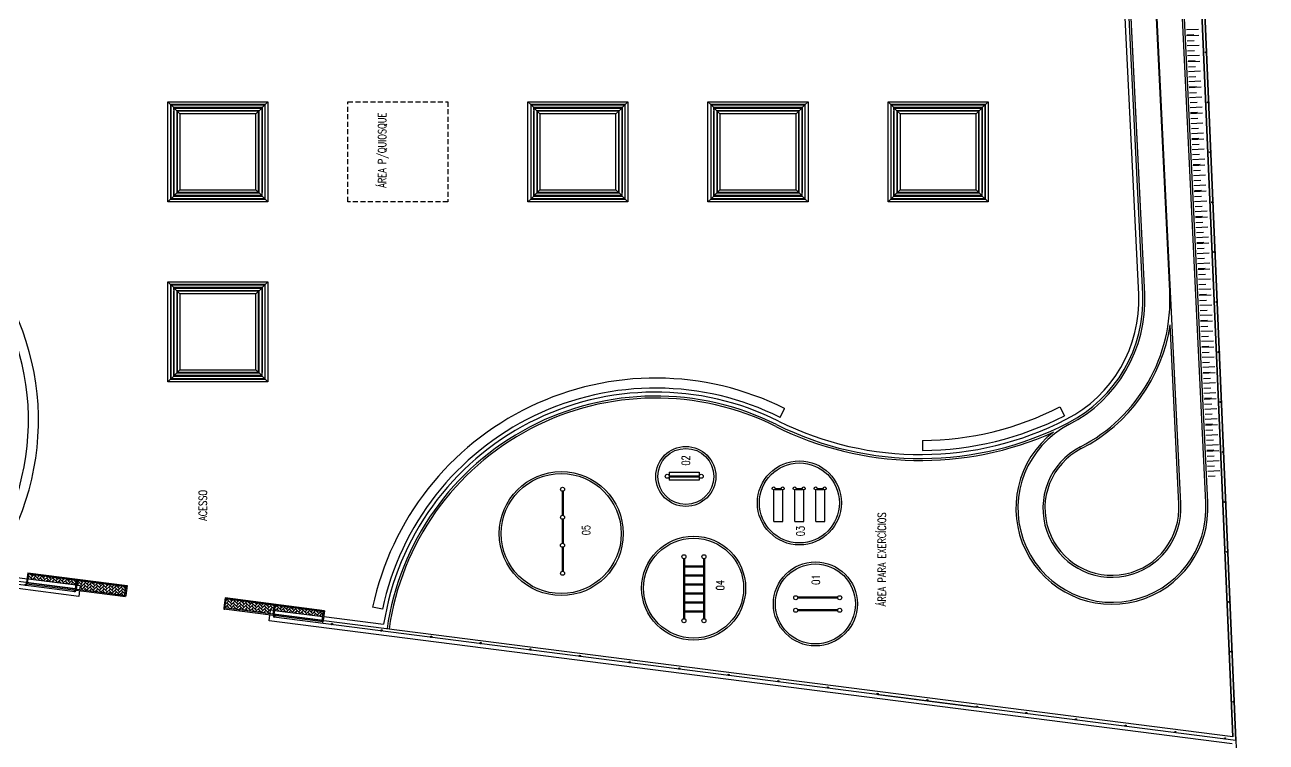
# Model space of a CAD drawing. Header units: millimetres. Extents: x 999 to 1260, y -38 to 225.
# Drawn here: x 1081.1 to 1143.2, y 33.2 to 69.1 of the extents above; entities that cross this region are included whole.
import ezdxf
from ezdxf.enums import TextEntityAlignment as Align

# ---------------------------------------------------------------- set-up
doc = ezdxf.new("R2010")
doc.units = ezdxf.units.MM
doc.linetypes.add('CONTINUO', pattern=[0])
doc.linetypes.add('HIDDEN', pattern=[0.375, 0.25, -0.125])
doc.layers.add('I-ARQ', color=8, linetype='Continuous')
doc.layers.add('I-NORMO_ARQ', color=9, linetype='Continuous')
doc.styles.add('ROMANS', font='romans', dxfattribs={"oblique": 15})

# ---------------------------------------------------------------- blocks, each defined once
blk = doc.blocks.new('praça')
at = {"layer": 'I-ARQ'}
for p, q in [((1216.392, 6.957), (1220.765, 41.134)), ((1216.616, 7.13), (1220.964, 41.109)), ((1216.765, 7.111), (1221.112, 41.09)), ((1217.627, 12.278), (1217.277, 9.54)), ((1217.019, 9.573), (1216.385, 4.614)), ((1217.079, 9.565), (1216.444, 4.606)), ((1217.525, 9.508), (1216.89, 4.549)), ((1216.93, 9.585), (1216.936, 9.634)), ((1216.989, 9.577), (1216.93, 9.585)), ((1216.936, 9.634), (1216.996, 9.627)), ((1217.575, 9.502), (1216.94, 4.542)), ((1217.271, 9.491), (1216.963, 7.085)), ((1216.996, 9.627), (1216.989, 9.577)), ((1217.072, 9.516), (1217.568, 9.452)), ((1217.575, 9.502), (1217.079, 9.565)), ((1217.242, 9.266), (1217.444, 9.468)), ((1217.265, 9.445), (1217.306, 9.486)), ((1217.32, 9.344), (1217.483, 9.181)), ((1217.338, 9.482), (1217.398, 9.422)), ((1217.398, 9.266), (1217.508, 9.377)), ((1217.476, 9.344), (1217.501, 9.319)), ((1217.516, 9.459), (1217.519, 9.457)), ((1217.172, 8.715), (1217.395, 8.492)), ((1217.174, 8.731), (1217.32, 8.878)), ((1217.189, 8.853), (1217.242, 8.8)), ((1217.207, 8.991), (1217.398, 8.8)), ((1217.219, 9.088), (1217.32, 9.189)), ((1217.224, 9.129), (1217.242, 9.111)), ((1217.242, 9.267), (1217.398, 9.111)), ((1217.242, 8.955), (1217.476, 9.189)), ((1217.242, 8.644), (1217.44, 8.842)), ((1217.32, 9.033), (1217.448, 8.905)), ((1217.32, 8.722), (1217.413, 8.63)), ((1217.398, 8.955), (1217.463, 9.02)), ((1217.087, 8.022), (1217.32, 8.255)), ((1217.105, 8.196), (1217.165, 8.255)), ((1217.119, 8.301), (1217.242, 8.178)), ((1217.128, 8.374), (1217.32, 8.566)), ((1217.151, 8.553), (1217.165, 8.566)), ((1217.154, 8.577), (1217.242, 8.489)), ((1217.165, 8.411), (1217.36, 8.216)), ((1217.165, 8.1), (1217.324, 7.94)), ((1217.242, 8.333), (1217.394, 8.485)), ((1217.242, 8.022), (1217.348, 8.128)), ((1217.32, 8.411), (1217.377, 8.354)), ((1217.32, 8.1), (1217.342, 8.078)), ((1217.398, 8.644), (1217.417, 8.663)), ((1217.013, 7.474), (1217.236, 7.25)), ((1217.014, 7.482), (1217.165, 7.633)), ((1217.03, 7.612), (1217.087, 7.555)), ((1217.048, 7.75), (1217.242, 7.555)), ((1217.059, 7.839), (1217.165, 7.944)), ((1217.066, 7.888), (1217.087, 7.866)), ((1217.083, 8.025), (1217.242, 7.866)), ((1217.087, 7.711), (1217.32, 7.944)), ((1217.087, 7.4), (1217.28, 7.593)), ((1217.165, 7.789), (1217.289, 7.664)), ((1217.165, 7.477), (1217.254, 7.388)), ((1217.242, 7.711), (1217.303, 7.771)), ((1216.68, 6.92), (1216.392, 6.957)), ((1216.616, 7.13), (1216.622, 7.179)), ((1216.616, 7.13), (1216.765, 7.111)), ((1216.675, 7.122), (1216.616, 7.13)), ((1216.622, 7.179), (1216.682, 7.172)), ((1216.682, 7.172), (1216.675, 7.122)), ((1216.737, 6.894), (1216.753, 6.91)), ((1216.938, 6.887), (1216.739, 6.912)), ((1216.758, 7.061), (1217.254, 6.997)), ((1216.765, 7.111), (1217.257, 7.047)), ((1216.776, 6.777), (1216.891, 6.893)), ((1216.853, 6.855), (1217.087, 6.622)), ((1216.931, 6.777), (1217.163, 7.009)), ((1216.957, 7.036), (1216.938, 6.887)), ((1216.945, 6.947), (1217.009, 7.011)), ((1216.968, 7.125), (1217.165, 7.322)), ((1216.988, 7.031), (1217.087, 6.933)), ((1216.991, 7.304), (1217.009, 7.322)), ((1216.995, 7.336), (1217.087, 7.244)), ((1217.009, 7.166), (1217.109, 7.066)), ((1217.009, 6.855), (1217.166, 6.699)), ((1217.087, 7.089), (1217.234, 7.236)), ((1217.087, 6.777), (1217.189, 6.879)), ((1217.165, 7.166), (1217.219, 7.112)), ((1217.165, 6.855), (1217.183, 6.837)), ((1217.167, 7.009), (1217.201, 6.975)), ((1217.242, 7.4), (1217.257, 7.414)), ((1216.646, 6.181), (1216.853, 6.389)), ((1216.668, 6.359), (1216.698, 6.389)), ((1216.675, 6.411), (1216.776, 6.311)), ((1216.691, 6.537), (1216.853, 6.7)), ((1216.698, 6.544), (1216.931, 6.311)), ((1216.698, 6.233), (1216.931, 6)), ((1216.71, 6.687), (1216.776, 6.622)), ((1216.728, 6.825), (1216.931, 6.622)), ((1216.776, 6.466), (1217.009, 6.7)), ((1216.776, 6.155), (1217.009, 6.389)), ((1216.853, 6.544), (1217.087, 6.311)), ((1216.853, 6.233), (1217.077, 6.009)), ((1216.931, 6.466), (1217.165, 6.7)), ((1216.931, 6.155), (1217.12, 6.344)), ((1217.009, 6.544), (1217.13, 6.423)), ((1217.009, 6.233), (1217.095, 6.147)), ((1217.087, 6.466), (1217.143, 6.523)), ((1216.577, 5.646), (1216.698, 5.766)), ((1216.587, 5.722), (1216.62, 5.689)), ((1216.605, 5.86), (1216.776, 5.689)), ((1216.62, 5.844), (1216.853, 6.077)), ((1216.62, 5.533), (1216.853, 5.766)), ((1216.623, 6.002), (1216.698, 6.077)), ((1216.64, 6.135), (1216.776, 6)), ((1216.698, 5.922), (1216.931, 5.689)), ((1216.698, 5.611), (1216.931, 5.377)), ((1216.776, 5.844), (1217.009, 6.077)), ((1216.776, 5.533), (1217.009, 5.766)), ((1216.853, 5.922), (1217.042, 5.733)), ((1216.853, 5.611), (1217.007, 5.457)), ((1216.931, 5.844), (1217.075, 5.987)), ((1216.931, 5.533), (1217.029, 5.631)), ((1217.009, 5.922), (1217.06, 5.871)), ((1217.009, 5.611), (1217.024, 5.595)), ((1217.087, 6.155), (1217.097, 6.166)), ((1216.486, 4.932), (1216.698, 5.144)), ((1216.509, 5.11), (1216.542, 5.144)), ((1216.516, 5.17), (1216.62, 5.066)), ((1216.531, 5.289), (1216.698, 5.455)), ((1216.542, 5.3), (1216.776, 5.066)), ((1216.542, 4.988), (1216.776, 4.755)), ((1216.552, 5.446), (1216.62, 5.377)), ((1216.569, 5.584), (1216.776, 5.377)), ((1216.62, 5.222), (1216.853, 5.455)), ((1216.62, 4.911), (1216.853, 5.144)), ((1216.698, 5.3), (1216.931, 5.066)), ((1216.698, 4.988), (1216.919, 4.768)), ((1216.776, 5.222), (1217.006, 5.452)), ((1216.776, 4.911), (1216.96, 5.095)), ((1216.853, 5.3), (1216.971, 5.182)), ((1216.853, 4.988), (1216.936, 4.906)), ((1216.931, 5.222), (1216.983, 5.274)), ((1216.94, 4.542), (1216.444, 4.606)), ((1216.45, 4.656), (1216.946, 4.592)), ((1216.463, 4.754), (1216.542, 4.833)), ((1216.463, 4.756), (1216.465, 4.755)), ((1216.481, 4.894), (1216.62, 4.755)), ((1216.513, 4.648), (1216.698, 4.833)), ((1216.542, 4.677), (1216.581, 4.639)), ((1216.65, 4.63), (1216.853, 4.833)), ((1216.698, 4.677), (1216.759, 4.616)), ((1216.788, 4.612), (1216.915, 4.739)), ((1216.853, 4.677), (1216.901, 4.63)), ((1216.931, 4.911), (1216.938, 4.917)), ((1215.122, -5.256), (1215.756, -0.296)), ((1215.181, -5.264), (1215.816, -0.304)), ((1215.628, -5.321), (1216.262, -0.361)), ((1215.677, -5.327), (1216.312, -0.368)), ((1215.778, -0.598), (1215.92, -0.456)), ((1215.793, -0.485), (1215.842, -0.534)), ((1215.81, -0.354), (1216.305, -0.417)), ((1216.312, -0.368), (1215.816, -0.304)), ((1215.819, -0.355), (1215.998, -0.534)), ((1215.842, -0.378), (1215.861, -0.36)), ((1215.842, -0.69), (1216.076, -0.456)), ((1215.92, -0.612), (1216.153, -0.845)), ((1215.997, -0.378), (1216.153, -0.534)), ((1215.998, -0.378), (1215.999, -0.378)), ((1215.998, -0.69), (1216.231, -0.456)), ((1216.076, -0.612), (1216.213, -0.749)), ((1216.153, -0.69), (1216.23, -0.613)), ((1216.175, -0.4), (1216.248, -0.473)), ((1215.687, -1.312), (1215.92, -1.079)), ((1215.71, -1.133), (1215.765, -1.079)), ((1215.722, -1.036), (1215.842, -1.156)), ((1215.733, -0.955), (1215.92, -0.767)), ((1215.755, -0.776), (1215.765, -0.767)), ((1215.757, -0.76), (1215.842, -0.845)), ((1215.765, -0.923), (1215.998, -1.156)), ((1215.765, -1.234), (1215.998, -1.467)), ((1215.775, -0.622), (1215.998, -0.845)), ((1215.842, -1.001), (1216.076, -0.767)), ((1215.842, -1.312), (1216.076, -1.079)), ((1215.92, -0.923), (1216.153, -1.156)), ((1215.92, -1.234), (1216.124, -1.438)), ((1215.998, -1.001), (1216.207, -0.791)), ((1215.998, -1.312), (1216.162, -1.148)), ((1216.076, -0.923), (1216.177, -1.025)), ((1216.076, -1.234), (1216.142, -1.3)), ((1216.153, -1.001), (1216.184, -0.97)), ((1215.618, -1.847), (1215.765, -1.701)), ((1215.634, -1.726), (1215.687, -1.779)), ((1215.652, -1.588), (1215.842, -1.779)), ((1215.664, -1.49), (1215.765, -1.39)), ((1215.669, -1.45), (1215.687, -1.467)), ((1215.687, -1.312), (1215.842, -1.467)), ((1215.687, -1.623), (1215.92, -1.39)), ((1215.687, -1.934), (1215.92, -1.701)), ((1215.765, -1.545), (1215.998, -1.779)), ((1215.765, -1.856), (1215.998, -2.09)), ((1215.842, -1.623), (1216.076, -1.39)), ((1215.842, -1.934), (1216.076, -1.701)), ((1215.92, -1.545), (1216.089, -1.714)), ((1215.92, -1.856), (1216.054, -1.99)), ((1215.998, -1.623), (1216.116, -1.505)), ((1216.076, -1.545), (1216.107, -1.576)), ((1215.531, -2.556), (1215.765, -2.323)), ((1215.55, -2.382), (1215.609, -2.323)), ((1215.563, -2.277), (1215.687, -2.401)), ((1215.573, -2.204), (1215.765, -2.012)), ((1215.596, -2.025), (1215.609, -2.012)), ((1215.599, -2.002), (1215.687, -2.09)), ((1215.609, -2.167), (1215.842, -2.401)), ((1215.609, -2.479), (1215.842, -2.712)), ((1215.616, -1.864), (1215.842, -2.09)), ((1215.687, -2.245), (1215.92, -2.012)), ((1215.687, -2.556), (1215.92, -2.323)), ((1215.765, -2.167), (1215.998, -2.401)), ((1215.765, -2.479), (1215.966, -2.68)), ((1215.842, -2.245), (1216.047, -2.04)), ((1215.842, -2.556), (1216.002, -2.397)), ((1215.92, -2.167), (1216.019, -2.266)), ((1215.92, -2.479), (1215.983, -2.542)), ((1215.998, -1.934), (1216.07, -1.862)), ((1215.998, -2.245), (1216.025, -2.219)), ((1209.015, -50.699), (1215.174, -2.566)), ((1209.192, -50.891), (1215.347, -2.79)), ((1209.363, -50.734), (1215.495, -2.809)), ((1215.174, -2.566), (1215.461, -2.603)), ((1215.34, -2.839), (1215.347, -2.79)), ((1215.4, -2.847), (1215.34, -2.839)), ((1215.347, -2.79), (1215.495, -2.809)), ((1215.347, -2.79), (1215.406, -2.797)), ((1215.694, -2.834), (1215.386, -5.239)), ((1215.406, -2.797), (1215.4, -2.847)), ((1215.495, -2.809), (1215.988, -2.872)), ((1215.502, -2.759), (1215.998, -2.822)), ((1215.521, -2.61), (1215.719, -2.636)), ((1215.528, -2.553), (1215.594, -2.62)), ((1215.667, -3.043), (1215.765, -2.945)), ((1215.672, -3.008), (1215.687, -3.023)), ((1215.687, -3.179), (1215.92, -2.945)), ((1215.689, -2.87), (1215.842, -3.023)), ((1215.69, -2.864), (1215.717, -2.837)), ((1215.719, -2.636), (1215.7, -2.784)), ((1215.713, -2.686), (1215.765, -2.634)), ((1215.762, -2.792), (1215.92, -2.634)), ((1215.765, -2.79), (1215.768, -2.793)), ((1215.765, -3.101), (1215.895, -3.231)), ((1215.826, -2.851), (1215.93, -2.955)), ((1215.842, -2.867), (1215.855, -2.855)), ((1215.9, -2.81), (1215.956, -2.754)), ((1215.92, -2.79), (1215.946, -2.816)), ((1215.576, -3.756), (1215.765, -3.568)), ((1215.599, -3.578), (1215.609, -3.568)), ((1215.601, -3.56), (1215.687, -3.645)), ((1215.609, -3.723), (1215.807, -3.921)), ((1215.619, -3.422), (1215.842, -3.645)), ((1215.621, -3.399), (1215.765, -3.256)), ((1215.636, -3.284), (1215.687, -3.334)), ((1215.654, -3.146), (1215.842, -3.334)), ((1215.687, -3.49), (1215.888, -3.289)), ((1215.687, -3.801), (1215.842, -3.646)), ((1215.765, -3.412), (1215.86, -3.507)), ((1215.765, -3.723), (1215.824, -3.783)), ((1215.842, -3.179), (1215.91, -3.11)), ((1215.842, -3.49), (1215.865, -3.467)), ((1215.507, -4.291), (1215.609, -4.19)), ((1215.513, -4.249), (1215.531, -4.268)), ((1215.53, -4.111), (1215.687, -4.268)), ((1215.531, -4.112), (1215.765, -3.879)), ((1215.531, -4.423), (1215.765, -4.19)), ((1215.553, -3.935), (1215.609, -3.879)), ((1215.566, -3.835), (1215.687, -3.956)), ((1215.609, -4.034), (1215.771, -4.197)), ((1215.687, -4.112), (1215.796, -4.002)), ((1215.765, -4.034), (1215.789, -4.059)), ((1215.416, -5.005), (1215.609, -4.812)), ((1215.439, -4.827), (1215.453, -4.812)), ((1215.442, -4.801), (1215.531, -4.89)), ((1215.46, -4.663), (1215.683, -4.886)), ((1215.462, -4.648), (1215.609, -4.501)), ((1215.477, -4.525), (1215.531, -4.579)), ((1215.495, -4.387), (1215.687, -4.579)), ((1215.531, -4.734), (1215.728, -4.538)), ((1215.531, -5.045), (1215.682, -4.894)), ((1215.609, -4.345), (1215.736, -4.473)), ((1215.609, -4.656), (1215.701, -4.748)), ((1215.687, -4.423), (1215.751, -4.359)), ((1215.687, -4.734), (1215.705, -4.716)), ((1215.38, -5.289), (1214.996, -8.286)), ((1215.677, -5.327), (1215.181, -5.264)), ((1215.188, -5.214), (1215.684, -5.277)), ((1215.393, -5.183), (1215.453, -5.123)), ((1215.407, -5.077), (1215.531, -5.201)), ((1215.453, -4.968), (1215.648, -5.162)), ((1215.481, -5.252), (1215.609, -5.123)), ((1215.609, -4.968), (1215.666, -5.024)), ((1215.619, -5.269), (1215.637, -5.251)), ((1214.971, -5.721), (1214.978, -5.672)), ((1215.031, -5.729), (1214.971, -5.721)), ((1214.978, -5.672), (1215.037, -5.679)), ((1215.037, -5.679), (1215.031, -5.729)), ((1215.748, -8.222), (1215.852, -7.733)), ((1214.654, -8.201), (1214.661, -8.151)), ((1214.714, -8.209), (1214.654, -8.201)), ((1214.661, -8.151), (1214.72, -8.159)), ((1214.72, -8.159), (1214.714, -8.209)), ((1214.337, -10.681), (1214.343, -10.631)), ((1214.396, -10.688), (1214.337, -10.681)), ((1214.343, -10.631), (1214.403, -10.639)), ((1214.403, -10.639), (1214.396, -10.688)), ((1214.02, -13.161), (1214.026, -13.111)), ((1214.079, -13.168), (1214.02, -13.161)), ((1214.026, -13.111), (1214.085, -13.119)), ((1214.085, -13.119), (1214.079, -13.168)), ((1213.702, -15.64), (1213.709, -15.591)), ((1213.762, -15.648), (1213.702, -15.64)), ((1213.709, -15.591), (1213.768, -15.598)), ((1213.768, -15.598), (1213.762, -15.648)), ((1218.851, -17.257), (1217.644, -17.256)), ((1218.849, -17.207), (1217.647, -17.206)), ((1220.25, -17.204), (1219.044, -17.203)), ((1220.25, -17.254), (1219.044, -17.253)), ((1221.65, -17.205), (1220.444, -17.204)), ((1221.65, -17.255), (1220.447, -17.254)), ((1213.385, -18.12), (1213.391, -18.07)), ((1213.444, -18.128), (1213.385, -18.12)), ((1213.391, -18.07), (1213.451, -18.078)), ((1213.451, -18.078), (1213.444, -18.128)), ((1213.068, -20.6), (1213.074, -20.55)), ((1213.127, -20.607), (1213.068, -20.6)), ((1213.074, -20.55), (1213.134, -20.558)), ((1213.134, -20.558), (1213.127, -20.607)), ((1222.373, -22.563), (1222.198, -22.563)), ((1222.198, -24.063), (1222.198, -22.563)), ((1222.373, -22.56), (1222.373, -24.067)), ((1222.423, -22.563), (1222.423, -24.067)), ((1222.598, -22.563), (1222.423, -22.563)), ((1222.598, -22.563), (1222.598, -24.063)), ((1212.75, -23.08), (1212.757, -23.03)), ((1212.81, -23.087), (1212.75, -23.08)), ((1212.757, -23.03), (1212.816, -23.038)), ((1212.816, -23.038), (1212.81, -23.087)), ((1218.275, -23.274), (1215.272, -23.273)), ((1218.275, -23.324), (1215.272, -23.323)), ((1215.6, -24.275), (1215.6, -23.323)), ((1215.65, -24.275), (1215.65, -23.323)), ((1216.05, -24.276), (1216.05, -23.323)), ((1216.1, -24.276), (1216.1, -23.323)), ((1216.5, -24.276), (1216.5, -23.324)), ((1216.55, -24.276), (1216.55, -23.324)), ((1216.95, -24.276), (1216.95, -23.324)), ((1217, -24.276), (1217, -23.324)), ((1217.4, -24.276), (1217.4, -23.324)), ((1217.45, -24.276), (1217.45, -23.324)), ((1217.85, -24.276), (1217.85, -23.324)), ((1217.9, -24.276), (1217.9, -23.324)), ((1222.373, -24.063), (1222.198, -24.063)), ((1222.598, -24.063), (1222.423, -24.063)), ((1218.276, -24.276), (1215.273, -24.275)), ((1218.276, -24.326), (1215.273, -24.325)), ((1212.433, -25.559), (1212.439, -25.51)), ((1212.493, -25.567), (1212.433, -25.559)), ((1212.439, -25.51), (1212.499, -25.517)), ((1212.499, -25.517), (1212.493, -25.567)), ((1220.142, -27.785), (1220.142, -28.235)), ((1220.142, -27.785), (1221.717, -27.785)), ((1221.742, -27.841), (1221.742, -28.179)), ((1221.792, -27.86), (1221.792, -28.16)), ((1212.116, -28.039), (1212.122, -27.99)), ((1212.175, -28.047), (1212.116, -28.039)), ((1212.122, -27.99), (1212.182, -27.997)), ((1212.182, -27.997), (1212.175, -28.047)), ((1220.142, -28.235), (1221.717, -28.235)), ((1225.339, -28.108), (1225.786, -28.331)), ((1215.674, -30.988), (1215.674, -28.985)), ((1215.724, -30.988), (1215.724, -28.985)), ((1216.303, -30.986), (1216.303, -28.983)), ((1216.353, -30.986), (1216.353, -28.983)), ((1220.142, -28.835), (1220.142, -29.285)), ((1220.142, -28.835), (1221.717, -28.835)), ((1221.742, -28.891), (1221.742, -29.229)), ((1221.792, -28.91), (1221.792, -29.21)), ((1220.142, -29.285), (1221.717, -29.285)), ((1220.142, -29.885), (1220.142, -30.335)), ((1220.142, -29.885), (1221.717, -29.885)), ((1220.142, -30.335), (1221.717, -30.335)), ((1221.742, -29.941), (1221.742, -30.279)), ((1221.792, -29.96), (1221.792, -30.26)), ((1211.798, -30.519), (1211.805, -30.469)), ((1211.858, -30.527), (1211.798, -30.519)), ((1211.805, -30.469), (1211.864, -30.477)), ((1211.864, -30.477), (1211.858, -30.527)), ((1211.481, -32.999), (1210.853, -37.909)), ((1211.481, -32.999), (1211.488, -32.949)), ((1211.541, -33.006), (1211.481, -32.999)), ((1211.488, -32.949), (1211.547, -32.957)), ((1211.547, -32.957), (1211.541, -33.006)), ((1224.186, -35.219), (1223.686, -35.222)), ((1211.164, -35.479), (1211.17, -35.429)), ((1211.223, -35.486), (1211.164, -35.479)), ((1211.17, -35.429), (1211.23, -35.437)), ((1211.23, -35.437), (1211.223, -35.486)), ((1210.847, -37.958), (1210.853, -37.909)), ((1210.906, -37.966), (1210.847, -37.958)), ((1210.853, -37.909), (1210.912, -37.916)), ((1210.912, -37.916), (1210.906, -37.966)), ((1210.529, -40.438), (1210.536, -40.389)), ((1210.589, -40.446), (1210.529, -40.438)), ((1210.536, -40.389), (1210.595, -40.396)), ((1210.595, -40.396), (1210.589, -40.446)), ((1231.488, -46.039), (1330.066, -41.221)), ((1231.498, -46.239), (1330.076, -41.421)), ((1231.503, -46.339), (1330.21, -41.515)), ((1231.503, -46.339), (1330.11, -41.52)), ((1225.869, -42.087), (1225.424, -42.316)), ((1231.66, -47.583), (1330.248, -42.765)), ((1210.212, -42.918), (1210.218, -42.868)), ((1210.271, -42.926), (1210.212, -42.918)), ((1210.218, -42.868), (1210.278, -42.876)), ((1210.278, -42.876), (1210.271, -42.926)), ((1221.029, -48.136), (1330.067, -42.872)), ((1209.192, -50.891), (1360.968, -44.434)), ((1360.968, -44.434), (1209.192, -50.891)), ((1209.363, -50.734), (1360.813, -44.29)), ((1360.813, -44.29), (1209.363, -50.734)), ((1221.092, -49.384), (1330.118, -44.121)), ((1221.097, -49.484), (1330.123, -44.221)), ((1209.895, -45.398), (1209.901, -45.348)), ((1209.954, -45.405), (1209.895, -45.398)), ((1209.901, -45.348), (1209.961, -45.356)), ((1209.961, -45.356), (1209.954, -45.405)), ((1221.025, -48.036), (1229.971, -47.604)), ((1209.577, -47.877), (1209.584, -47.828)), ((1209.637, -47.885), (1209.577, -47.877)), ((1209.584, -47.828), (1209.643, -47.835)), ((1209.643, -47.835), (1209.637, -47.885)), ((1232.245, -49.019), (1232.274, -49.62)), ((1232.488, -49.017), (1232.505, -49.367)), ((1232.744, -48.994), (1232.773, -49.596)), ((1232.788, -49.002), (1232.805, -49.353)), ((1233.044, -48.98), (1233.073, -49.581)), ((1233.287, -48.978), (1233.304, -49.329)), ((1233.543, -48.956), (1233.572, -49.557)), ((1233.787, -48.954), (1233.803, -49.305)), ((1234.043, -48.932), (1234.072, -49.533)), ((1234.086, -48.94), (1234.103, -49.29)), ((1234.342, -48.917), (1234.371, -49.519)), ((1234.586, -48.915), (1234.603, -49.266)), ((1234.842, -48.893), (1234.871, -49.495)), ((1235.085, -48.891), (1235.102, -49.242)), ((1235.341, -48.869), (1235.37, -49.471)), ((1235.385, -48.877), (1235.402, -49.228)), ((1235.641, -48.855), (1235.67, -49.456)), ((1235.884, -48.853), (1235.901, -49.203)), ((1236.14, -48.83), (1236.169, -49.432)), ((1236.384, -48.829), (1236.4, -49.179)), ((1236.64, -48.806), (1236.669, -49.408)), ((1236.683, -48.814), (1236.7, -49.165)), ((1236.939, -48.792), (1236.968, -49.393)), ((1237.183, -48.79), (1237.2, -49.141)), ((1237.439, -48.768), (1237.468, -49.369)), ((1237.682, -48.766), (1237.699, -49.117)), ((1237.938, -48.744), (1237.967, -49.345)), ((1237.982, -48.751), (1237.999, -49.102)), ((1238.238, -48.729), (1238.267, -49.331)), ((1238.481, -48.727), (1238.498, -49.078)), ((1238.737, -48.705), (1238.766, -49.307)), ((1238.98, -48.703), (1238.997, -49.054)), ((1239.237, -48.681), (1239.266, -49.283)), ((1239.28, -48.689), (1239.297, -49.04)), ((1239.536, -48.667), (1239.565, -49.268)), ((1239.78, -48.665), (1239.796, -49.015)), ((1240.036, -48.642), (1240.065, -49.244)), ((1240.279, -48.641), (1240.296, -48.991)), ((1240.535, -48.618), (1240.564, -49.22)), ((1240.579, -48.626), (1240.596, -48.977)), ((1240.835, -48.604), (1240.864, -49.205)), ((1241.078, -48.602), (1241.095, -48.953)), ((1241.334, -48.58), (1241.363, -49.181)), ((1241.577, -48.578), (1241.594, -48.929)), ((1241.834, -48.556), (1241.863, -49.157)), ((1241.877, -48.563), (1241.894, -48.914)), ((1242.133, -48.541), (1242.162, -49.143)), ((1242.377, -48.539), (1242.393, -48.89)), ((1242.633, -48.517), (1242.662, -49.119)), ((1242.876, -48.515), (1242.893, -48.866)), ((1243.132, -48.493), (1243.161, -49.095)), ((1243.176, -48.501), (1243.193, -48.852)), ((1243.432, -48.479), (1243.461, -49.08)), ((1243.675, -48.477), (1243.692, -48.827)), ((1243.931, -48.454), (1243.96, -49.056)), ((1244.174, -48.453), (1244.191, -48.803)), ((1244.431, -48.43), (1244.46, -49.032)), ((1244.474, -48.438), (1244.491, -48.789)), ((1244.73, -48.416), (1244.759, -49.017)), ((1222.4, -49.504), (1222.417, -49.854)), ((1222.656, -49.481), (1222.685, -50.083)), ((1222.899, -49.48), (1222.916, -49.83)), ((1223.155, -49.457), (1223.185, -50.059)), ((1223.399, -49.455), (1223.416, -49.806)), ((1223.655, -49.433), (1223.684, -50.035)), ((1223.698, -49.441), (1223.715, -49.792)), ((1223.955, -49.419), (1223.984, -50.02)), ((1224.198, -49.417), (1224.215, -49.768)), ((1224.454, -49.395), (1224.483, -49.996)), ((1224.697, -49.393), (1224.714, -49.743)), ((1224.953, -49.37), (1224.982, -49.972)), ((1224.997, -49.378), (1225.014, -49.729)), ((1225.253, -49.356), (1225.282, -49.958)), ((1225.496, -49.354), (1225.513, -49.705)), ((1225.752, -49.332), (1225.781, -49.933)), ((1225.996, -49.33), (1226.013, -49.681)), ((1226.252, -49.308), (1226.281, -49.909)), ((1226.295, -49.316), (1226.312, -49.666)), ((1226.552, -49.293), (1226.581, -49.895)), ((1226.795, -49.291), (1226.812, -49.642)), ((1227.051, -49.269), (1227.08, -49.871)), ((1227.294, -49.267), (1227.311, -49.618)), ((1227.55, -49.245), (1227.579, -49.847)), ((1227.594, -49.253), (1227.611, -49.604)), ((1227.85, -49.231), (1227.879, -49.832)), ((1228.093, -49.229), (1228.11, -49.58)), ((1228.349, -49.207), (1228.378, -49.808)), ((1228.593, -49.205), (1228.61, -49.555)), ((1228.849, -49.182), (1228.878, -49.784)), ((1228.892, -49.19), (1228.909, -49.541)), ((1229.149, -49.168), (1229.178, -49.77)), ((1229.392, -49.166), (1229.409, -49.517)), ((1229.648, -49.144), (1229.677, -49.745)), ((1229.891, -49.142), (1229.908, -49.493)), ((1230.147, -49.12), (1230.176, -49.721)), ((1230.191, -49.128), (1230.208, -49.478)), ((1230.447, -49.105), (1230.476, -49.707)), ((1230.69, -49.103), (1230.707, -49.454)), ((1230.946, -49.081), (1230.975, -49.683)), ((1231.19, -49.079), (1231.206, -49.43)), ((1231.446, -49.057), (1231.475, -49.659)), ((1231.489, -49.065), (1231.506, -49.416)), ((1231.745, -49.043), (1231.775, -49.644)), ((1231.989, -49.041), (1232.006, -49.392)), ((1238.574, -49.581), (1238.624, -49.579)), ((1238.577, -49.641), (1238.574, -49.581)), ((1238.627, -49.639), (1238.577, -49.641)), ((1238.624, -49.579), (1238.627, -49.639)), ((1241.072, -49.475), (1241.122, -49.473)), ((1241.074, -49.535), (1241.072, -49.475)), ((1241.124, -49.533), (1241.074, -49.535)), ((1241.122, -49.473), (1241.124, -49.533)), ((1243.57, -49.369), (1243.62, -49.367)), ((1243.572, -49.429), (1243.57, -49.369)), ((1243.622, -49.426), (1243.572, -49.429)), ((1243.62, -49.367), (1243.622, -49.426)), ((1223.588, -50.219), (1223.638, -50.217)), ((1223.59, -50.279), (1223.588, -50.219)), ((1223.638, -50.217), (1223.64, -50.277)), ((1226.085, -50.113), (1226.135, -50.11)), ((1226.088, -50.172), (1226.085, -50.113)), ((1226.138, -50.17), (1226.088, -50.172)), ((1226.135, -50.11), (1226.138, -50.17)), ((1228.583, -50.006), (1228.633, -50.004)), ((1228.586, -50.066), (1228.583, -50.006)), ((1228.636, -50.064), (1228.586, -50.066)), ((1228.633, -50.004), (1228.636, -50.064)), ((1231.081, -49.9), (1231.131, -49.898)), ((1231.083, -49.96), (1231.081, -49.9)), ((1231.133, -49.958), (1231.083, -49.96)), ((1231.131, -49.898), (1231.133, -49.958)), ((1233.579, -49.794), (1233.629, -49.792)), ((1233.581, -49.854), (1233.579, -49.794)), ((1233.631, -49.852), (1233.581, -49.854)), ((1233.629, -49.792), (1233.631, -49.852)), ((1236.076, -49.687), (1236.126, -49.685)), ((1236.079, -49.747), (1236.076, -49.687)), ((1236.129, -49.745), (1236.079, -49.747)), ((1236.126, -49.685), (1236.129, -49.745)), ((1209.26, -50.357), (1209.266, -50.308)), ((1209.32, -50.365), (1209.26, -50.357)), ((1209.266, -50.308), (1209.326, -50.315)), ((1209.326, -50.315), (1209.32, -50.365)), ((1211.099, -50.75), (1211.149, -50.748)), ((1211.102, -50.81), (1211.099, -50.75)), ((1211.151, -50.808), (1211.102, -50.81)), ((1211.149, -50.748), (1211.151, -50.808)), ((1213.597, -50.644), (1213.647, -50.642)), ((1213.599, -50.704), (1213.597, -50.644)), ((1213.649, -50.702), (1213.599, -50.704)), ((1213.647, -50.642), (1213.649, -50.702)), ((1216.094, -50.538), (1216.144, -50.535)), ((1216.097, -50.598), (1216.094, -50.538)), ((1216.147, -50.595), (1216.097, -50.598)), ((1216.144, -50.535), (1216.147, -50.595)), ((1218.592, -50.431), (1218.642, -50.429)), ((1218.595, -50.491), (1218.592, -50.431)), ((1218.645, -50.489), (1218.595, -50.491)), ((1218.642, -50.429), (1218.645, -50.489)), ((1221.09, -50.325), (1221.14, -50.323)), ((1221.092, -50.385), (1221.09, -50.325)), ((1221.142, -50.383), (1221.092, -50.385)), ((1221.14, -50.323), (1221.142, -50.383)), ((1223.64, -50.277), (1223.59, -50.279))]:
    blk.add_line(p, q, dxfattribs=at)
at = {"layer": 'I-ARQ', "ltscale": 10}
for p, q in [((1227.256, 2.364), (1227.121, 2.499)), ((1227.121, -2.501), (1227.121, 2.499)), ((1227.121, 2.499), (1232.121, 2.499)), ((1231.676, 2.499), (1231.811, 2.499)), ((1231.831, 2.499), (1231.966, 2.499)), ((1231.986, 2.364), (1232.121, 2.499)), ((1231.986, 2.499), (1232.121, 2.499)), ((1232.121, 2.499), (1232.121, 2.364)), ((1232.121, 2.499), (1232.121, -2.501)), ((1236.256, 2.364), (1236.121, 2.499)), ((1236.121, -2.501), (1236.121, 2.499)), ((1236.121, 2.499), (1241.121, 2.499)), ((1240.676, 2.499), (1240.811, 2.499)), ((1240.831, 2.499), (1240.966, 2.499)), ((1240.986, 2.364), (1241.121, 2.499)), ((1240.986, 2.499), (1241.121, 2.499)), ((1241.121, 2.499), (1241.121, 2.364)), ((1241.121, 2.499), (1241.121, -2.501)), ((1231.986, 2.364), (1227.256, 2.364)), ((1227.256, 2.364), (1227.256, -2.366)), ((1227.411, 2.209), (1227.276, 2.344)), ((1227.276, -2.346), (1227.276, 2.344)), ((1227.276, 2.344), (1231.966, 2.344)), ((1227.411, -2.036), (1227.411, 2.209)), ((1227.411, 2.209), (1231.656, 2.209)), ((1231.831, 2.209), (1227.411, 2.209)), ((1227.411, 2.209), (1227.411, -2.211)), ((1227.566, 2.054), (1227.431, 2.189)), ((1227.431, -2.191), (1227.431, 2.189)), ((1227.431, 2.189), (1231.811, 2.189)), ((1231.676, 2.054), (1227.566, 2.054)), ((1227.566, 2.054), (1227.566, -2.056)), ((1227.586, 2.034), (1227.721, 1.899)), ((1227.586, -2.036), (1227.586, 2.034)), ((1227.586, 2.034), (1231.656, 2.034)), ((1231.656, 2.034), (1227.586, 2.034)), ((1227.586, 2.034), (1227.586, -2.036)), ((1231.521, 1.899), (1227.721, 1.899)), ((1227.721, 1.899), (1227.721, -1.901)), ((1231.656, 2.034), (1231.521, 1.899)), ((1231.521, -1.901), (1231.521, 1.899)), ((1231.656, -2.036), (1231.656, 2.034)), ((1231.676, 2.054), (1231.811, 2.189)), ((1231.676, -2.056), (1231.676, 2.054)), ((1231.696, 2.209), (1231.831, 2.209)), ((1231.811, 2.189), (1231.811, -2.191)), ((1231.831, 2.209), (1231.966, 2.344)), ((1231.831, -2.211), (1231.831, 2.209)), ((1231.831, 2.209), (1231.831, -2.211)), ((1231.966, 2.344), (1231.966, -2.346)), ((1231.986, -2.366), (1231.986, 2.364)), ((1240.986, 2.364), (1236.256, 2.364)), ((1236.256, 2.364), (1236.256, -2.366)), ((1236.411, 2.209), (1236.276, 2.344)), ((1236.276, -2.346), (1236.276, 2.344)), ((1236.276, 2.344), (1240.966, 2.344)), ((1236.411, -2.036), (1236.411, 2.209)), ((1236.411, 2.209), (1240.656, 2.209)), ((1240.831, 2.209), (1236.411, 2.209)), ((1236.411, 2.209), (1236.411, -2.211)), ((1236.566, 2.054), (1236.431, 2.189)), ((1236.431, -2.191), (1236.431, 2.189)), ((1236.431, 2.189), (1240.811, 2.189)), ((1240.676, 2.054), (1236.566, 2.054)), ((1236.566, 2.054), (1236.566, -2.056)), ((1236.586, 2.034), (1236.721, 1.899)), ((1236.586, -2.036), (1236.586, 2.034)), ((1236.586, 2.034), (1240.656, 2.034)), ((1240.656, 2.034), (1236.586, 2.034)), ((1236.586, 2.034), (1236.586, -2.036)), ((1240.521, 1.899), (1236.721, 1.899)), ((1236.721, 1.899), (1236.721, -1.901)), ((1240.656, 2.034), (1240.521, 1.899)), ((1240.521, -1.901), (1240.521, 1.899)), ((1240.656, -2.036), (1240.656, 2.034)), ((1240.676, 2.054), (1240.811, 2.189)), ((1240.676, -2.056), (1240.676, 2.054)), ((1240.696, 2.209), (1240.831, 2.209)), ((1240.811, 2.189), (1240.811, -2.191)), ((1240.831, 2.209), (1240.966, 2.344)), ((1240.831, -2.211), (1240.831, 2.209)), ((1240.831, 2.209), (1240.831, -2.211)), ((1240.966, 2.344), (1240.966, -2.346)), ((1240.986, -2.366), (1240.986, 2.364)), ((1227.121, -2.036), (1227.121, -1.901)), ((1227.256, -2.366), (1227.121, -2.501)), ((1227.121, -2.501), (1227.121, -2.366)), ((1227.256, -2.366), (1231.986, -2.366)), ((1227.411, -2.211), (1227.276, -2.346)), ((1231.966, -2.346), (1227.276, -2.346)), ((1227.411, -2.211), (1231.831, -2.211)), ((1227.566, -2.056), (1227.431, -2.191)), ((1231.811, -2.191), (1227.431, -2.191)), ((1227.431, -2.191), (1227.431, -2.191)), ((1227.566, -2.056), (1231.676, -2.056)), ((1227.566, -2.056), (1227.566, -2.056)), ((1227.586, -2.036), (1227.721, -1.901)), ((1227.586, -2.036), (1231.656, -2.036)), ((1231.831, -2.211), (1227.586, -2.211)), ((1227.721, -1.901), (1231.521, -1.901)), ((1227.721, -1.901), (1227.721, -1.901)), ((1231.656, -2.036), (1231.521, -1.901)), ((1231.676, -2.056), (1231.811, -2.191)), ((1231.831, -2.211), (1231.966, -2.346)), ((1231.986, -2.366), (1232.121, -2.501)), ((1236.121, -2.036), (1236.121, -1.901)), ((1236.256, -2.366), (1236.121, -2.501)), ((1236.121, -2.501), (1236.121, -2.366)), ((1236.256, -2.366), (1240.986, -2.366)), ((1236.411, -2.211), (1236.276, -2.346)), ((1240.966, -2.346), (1236.276, -2.346)), ((1236.411, -2.211), (1240.831, -2.211)), ((1236.566, -2.056), (1236.431, -2.191)), ((1240.811, -2.191), (1236.431, -2.191)), ((1236.431, -2.191), (1236.431, -2.191)), ((1236.566, -2.056), (1240.676, -2.056)), ((1236.566, -2.056), (1236.566, -2.056)), ((1236.586, -2.036), (1236.721, -1.901)), ((1236.586, -2.036), (1240.656, -2.036)), ((1240.831, -2.211), (1236.586, -2.211)), ((1236.721, -1.901), (1240.521, -1.901)), ((1236.721, -1.901), (1236.721, -1.901)), ((1240.656, -2.036), (1240.521, -1.901)), ((1240.676, -2.056), (1240.811, -2.191)), ((1240.831, -2.211), (1240.966, -2.346)), ((1240.986, -2.366), (1241.121, -2.501)), ((1227.256, -2.501), (1227.121, -2.501)), ((1232.121, -2.501), (1227.121, -2.501)), ((1236.256, -2.501), (1236.121, -2.501)), ((1241.121, -2.501), (1236.121, -2.501)), ((1236.256, -15.636), (1236.121, -15.501)), ((1236.121, -20.501), (1236.121, -15.501)), ((1236.121, -15.501), (1241.121, -15.501)), ((1240.676, -15.501), (1240.811, -15.501)), ((1240.831, -15.501), (1240.966, -15.501)), ((1240.986, -15.636), (1241.121, -15.501)), ((1240.986, -15.501), (1241.121, -15.501)), ((1241.121, -15.501), (1241.121, -15.636)), ((1241.121, -15.501), (1241.121, -20.501)), ((1240.986, -15.636), (1236.256, -15.636)), ((1236.256, -15.636), (1236.256, -20.366)), ((1236.411, -15.791), (1236.276, -15.656)), ((1236.276, -20.346), (1236.276, -15.656)), ((1236.276, -15.656), (1240.966, -15.656)), ((1236.411, -20.036), (1236.411, -15.791)), ((1236.411, -15.791), (1240.656, -15.791)), ((1240.831, -15.791), (1236.411, -15.791)), ((1236.411, -15.791), (1236.411, -20.211)), ((1236.566, -15.946), (1236.431, -15.811)), ((1236.431, -20.191), (1236.431, -15.811)), ((1236.431, -15.811), (1240.811, -15.811)), ((1240.676, -15.946), (1236.566, -15.946)), ((1236.566, -15.946), (1236.566, -20.056)), ((1236.586, -15.966), (1236.721, -16.101)), ((1236.586, -20.036), (1236.586, -15.966)), ((1236.586, -15.966), (1240.656, -15.966)), ((1240.656, -15.966), (1236.586, -15.966)), ((1236.586, -15.966), (1236.586, -20.036)), ((1240.521, -16.101), (1236.721, -16.101)), ((1236.721, -16.101), (1236.721, -19.901)), ((1240.656, -15.966), (1240.521, -16.101)), ((1240.521, -19.901), (1240.521, -16.101)), ((1240.656, -20.036), (1240.656, -15.966)), ((1240.676, -15.946), (1240.811, -15.811)), ((1240.676, -20.056), (1240.676, -15.946)), ((1240.696, -15.791), (1240.831, -15.791)), ((1240.811, -15.811), (1240.811, -20.191)), ((1240.831, -15.791), (1240.966, -15.656)), ((1240.831, -20.211), (1240.831, -15.791)), ((1240.831, -15.791), (1240.831, -20.211)), ((1240.966, -15.656), (1240.966, -20.346)), ((1240.986, -20.366), (1240.986, -15.636)), ((1236.121, -20.036), (1236.121, -19.901)), ((1236.256, -20.366), (1236.121, -20.501)), ((1236.121, -20.501), (1236.121, -20.366)), ((1236.256, -20.366), (1240.986, -20.366)), ((1236.411, -20.211), (1236.276, -20.346)), ((1240.966, -20.346), (1236.276, -20.346)), ((1236.411, -20.211), (1240.831, -20.211)), ((1236.566, -20.056), (1236.431, -20.191)), ((1240.811, -20.191), (1236.431, -20.191)), ((1236.431, -20.191), (1236.431, -20.191)), ((1236.566, -20.056), (1240.676, -20.056)), ((1236.566, -20.056), (1236.566, -20.056)), ((1236.586, -20.036), (1236.721, -19.901)), ((1236.586, -20.036), (1240.656, -20.036)), ((1240.831, -20.211), (1236.586, -20.211)), ((1236.721, -19.901), (1240.521, -19.901)), ((1236.721, -19.901), (1236.721, -19.901)), ((1240.656, -20.036), (1240.521, -19.901)), ((1240.676, -20.056), (1240.811, -20.191)), ((1240.831, -20.211), (1240.966, -20.346)), ((1240.986, -20.366), (1241.121, -20.501)), ((1236.256, -20.501), (1236.121, -20.501)), ((1241.121, -20.501), (1236.121, -20.501)), ((1236.256, -24.636), (1236.121, -24.501)), ((1236.121, -29.501), (1236.121, -24.501)), ((1236.121, -24.501), (1241.121, -24.501)), ((1240.986, -24.636), (1236.256, -24.636)), ((1236.256, -24.636), (1236.256, -29.366)), ((1236.411, -24.791), (1236.276, -24.656)), ((1236.276, -29.346), (1236.276, -24.656)), ((1236.276, -24.656), (1240.966, -24.656)), ((1236.411, -29.036), (1236.411, -24.791)), ((1236.411, -24.791), (1240.656, -24.791)), ((1240.831, -24.791), (1236.411, -24.791)), ((1236.411, -24.791), (1236.411, -29.211)), ((1236.566, -24.946), (1236.431, -24.811)), ((1236.431, -29.191), (1236.431, -24.811)), ((1236.431, -24.811), (1240.811, -24.811)), ((1240.676, -24.501), (1240.811, -24.501)), ((1240.676, -24.946), (1240.811, -24.811)), ((1240.696, -24.791), (1240.831, -24.791)), ((1240.811, -24.811), (1240.811, -29.191)), ((1240.831, -24.501), (1240.966, -24.501)), ((1240.831, -24.791), (1240.966, -24.656)), ((1240.831, -29.211), (1240.831, -24.791)), ((1240.831, -24.791), (1240.831, -29.211)), ((1240.966, -24.656), (1240.966, -29.346)), ((1240.986, -24.636), (1241.121, -24.501)), ((1240.986, -24.501), (1241.121, -24.501)), ((1240.986, -29.366), (1240.986, -24.636)), ((1241.121, -24.501), (1241.121, -24.636)), ((1241.121, -24.501), (1241.121, -29.501)), ((1240.676, -24.946), (1236.566, -24.946)), ((1236.566, -24.946), (1236.566, -29.056)), ((1236.586, -24.966), (1236.721, -25.101)), ((1236.586, -29.036), (1236.586, -24.966)), ((1236.586, -24.966), (1240.656, -24.966)), ((1240.656, -24.966), (1236.586, -24.966)), ((1236.586, -24.966), (1236.586, -29.036)), ((1240.521, -25.101), (1236.721, -25.101)), ((1236.721, -25.101), (1236.721, -28.901)), ((1240.656, -24.966), (1240.521, -25.101)), ((1240.521, -28.901), (1240.521, -25.101)), ((1240.656, -29.036), (1240.656, -24.966)), ((1240.676, -29.056), (1240.676, -24.946)), ((1236.121, -29.036), (1236.121, -28.901)), ((1236.566, -29.056), (1236.431, -29.191)), ((1236.566, -29.056), (1240.676, -29.056)), ((1236.566, -29.056), (1236.566, -29.056)), ((1236.586, -29.036), (1236.721, -28.901)), ((1236.586, -29.036), (1240.656, -29.036)), ((1236.721, -28.901), (1240.521, -28.901)), ((1236.721, -28.901), (1236.721, -28.901)), ((1240.656, -29.036), (1240.521, -28.901)), ((1240.676, -29.056), (1240.811, -29.191)), ((1236.256, -29.366), (1236.121, -29.501)), ((1236.121, -29.501), (1236.121, -29.366)), ((1236.256, -29.501), (1236.121, -29.501)), ((1241.121, -29.501), (1236.121, -29.501)), ((1236.256, -29.366), (1240.986, -29.366)), ((1236.411, -29.211), (1236.276, -29.346)), ((1240.966, -29.346), (1236.276, -29.346)), ((1236.411, -29.211), (1240.831, -29.211)), ((1240.811, -29.191), (1236.431, -29.191)), ((1236.431, -29.191), (1236.431, -29.191)), ((1240.831, -29.211), (1236.586, -29.211)), ((1240.831, -29.211), (1240.966, -29.346)), ((1240.986, -29.366), (1241.121, -29.501)), ((1236.256, -33.636), (1236.121, -33.501)), ((1236.121, -38.501), (1236.121, -33.501)), ((1236.121, -33.501), (1241.121, -33.501)), ((1240.676, -33.501), (1240.811, -33.501)), ((1240.831, -33.501), (1240.966, -33.501)), ((1240.986, -33.636), (1241.121, -33.501)), ((1240.986, -33.501), (1241.121, -33.501)), ((1241.121, -33.501), (1241.121, -33.636)), ((1241.121, -33.501), (1241.121, -38.501)), ((1240.986, -33.636), (1236.256, -33.636)), ((1236.256, -33.636), (1236.256, -38.366)), ((1236.411, -33.791), (1236.276, -33.656)), ((1236.276, -38.346), (1236.276, -33.656)), ((1236.276, -33.656), (1240.966, -33.656)), ((1236.411, -38.036), (1236.411, -33.791)), ((1236.411, -33.791), (1240.656, -33.791)), ((1240.831, -33.791), (1236.411, -33.791)), ((1236.411, -33.791), (1236.411, -38.211)), ((1236.566, -33.946), (1236.431, -33.811)), ((1236.431, -38.191), (1236.431, -33.811)), ((1236.431, -33.811), (1240.811, -33.811)), ((1240.676, -33.946), (1236.566, -33.946)), ((1236.566, -33.946), (1236.566, -38.056)), ((1236.586, -33.966), (1236.721, -34.101)), ((1236.586, -38.036), (1236.586, -33.966)), ((1236.586, -33.966), (1240.656, -33.966)), ((1240.656, -33.966), (1236.586, -33.966)), ((1236.586, -33.966), (1236.586, -38.036)), ((1240.521, -34.101), (1236.721, -34.101)), ((1236.721, -34.101), (1236.721, -37.901)), ((1240.656, -33.966), (1240.521, -34.101)), ((1240.521, -37.901), (1240.521, -34.101)), ((1240.656, -38.036), (1240.656, -33.966)), ((1240.676, -33.946), (1240.811, -33.811)), ((1240.676, -38.056), (1240.676, -33.946)), ((1240.696, -33.791), (1240.831, -33.791)), ((1240.811, -33.811), (1240.811, -38.191)), ((1240.831, -33.791), (1240.966, -33.656)), ((1240.831, -38.211), (1240.831, -33.791)), ((1240.831, -33.791), (1240.831, -38.211)), ((1240.966, -33.656), (1240.966, -38.346)), ((1240.986, -38.366), (1240.986, -33.636)), ((1236.121, -38.036), (1236.121, -37.901)), ((1236.256, -38.366), (1236.121, -38.501)), ((1236.121, -38.501), (1236.121, -38.366)), ((1236.256, -38.366), (1240.986, -38.366)), ((1236.411, -38.211), (1236.276, -38.346)), ((1240.966, -38.346), (1236.276, -38.346)), ((1236.411, -38.211), (1240.831, -38.211)), ((1236.566, -38.056), (1236.431, -38.191)), ((1240.811, -38.191), (1236.431, -38.191)), ((1236.431, -38.191), (1236.431, -38.191)), ((1236.566, -38.056), (1240.676, -38.056)), ((1236.566, -38.056), (1236.566, -38.056)), ((1236.586, -38.036), (1236.721, -37.901)), ((1236.586, -38.036), (1240.656, -38.036)), ((1240.831, -38.211), (1236.586, -38.211)), ((1236.721, -37.901), (1240.521, -37.901)), ((1236.721, -37.901), (1236.721, -37.901)), ((1240.656, -38.036), (1240.521, -37.901)), ((1240.676, -38.056), (1240.811, -38.191)), ((1240.831, -38.211), (1240.966, -38.346)), ((1240.986, -38.366), (1241.121, -38.501)), ((1236.256, -38.501), (1236.121, -38.501)), ((1241.121, -38.501), (1236.121, -38.501))]:
    blk.add_line(p, q, dxfattribs=at)
at = {"layer": 'I-ARQ', "linetype": 'HIDDEN'}
for p, q in [((1236.121, -11.501), (1236.121, -6.501)), ((1236.121, -6.501), (1241.121, -6.501)), ((1241.121, -6.501), (1241.121, -11.501)), ((1241.121, -11.501), (1236.121, -11.501))]:
    blk.add_line(p, q, dxfattribs=at)
at = {"layer": 'I-ARQ', "linetype": 'CONTINUO'}
blk.add_line((1209.192, -50.891), (1173.61, -52.405), dxfattribs=at)
at = {"layer": 'I-ARQ'}
for points in [[(1217.013, 9.524), (1217.019, 9.573), (1217.079, 9.565), (1217.072, 9.516)], [(1216.699, 7.069), (1216.705, 7.118), (1216.765, 7.111), (1216.758, 7.061)], [(1216.385, 4.614), (1216.391, 4.663), (1216.45, 4.656), (1216.444, 4.606)], [(1215.756, -0.296), (1215.75, -0.346), (1215.81, -0.354), (1215.816, -0.304)], [(1215.442, -2.751), (1215.436, -2.801), (1215.495, -2.809), (1215.502, -2.759)], [(1215.128, -5.206), (1215.122, -5.256), (1215.181, -5.264), (1215.188, -5.214)]]:
    blk.add_lwpolyline(points, close=True, dxfattribs=at)
for centre, radius in [((1219.533, -17.164), 3.1), ((1219.533, -17.164), 3), ((1217.547, -17.231), 0.1), ((1218.947, -17.227), 0.1), ((1220.347, -17.229), 0.1), ((1221.747, -17.231), 0.1), ((1216.805, -23.783), 2.6), ((1216.805, -23.783), 2.5), ((1222.389, -23.393), 1.5), ((1222.389, -23.393), 1.4), ((1222.398, -22.463), 0.1), ((1215.175, -23.298), 0.1), ((1218.375, -23.299), 0.1), ((1215.175, -24.301), 0.1), ((1218.375, -24.301), 0.1), ((1222.398, -24.163), 0.1), ((1221.066, -29.07), 2.1), ((1221.066, -29.07), 2), ((1216.016, -29.871), 2.1), ((1216.016, -29.871), 2), ((1221.792, -27.785), 0.075), ((1221.792, -28.235), 0.075), ((1215.697, -28.886), 0.1), ((1216.328, -28.886), 0.1), ((1221.792, -28.835), 0.075), ((1221.792, -29.285), 0.075), ((1221.792, -29.885), 0.075), ((1221.792, -30.335), 0.075), ((1215.699, -31.086), 0.1), ((1216.328, -31.086), 0.1)]:
    blk.add_circle(centre, radius, dxfattribs=at)
for centre, radius, start, end in [((1225.195, 21.948), 12.979, 235, 28.94712), ((1225.195, 21.948), 12.479, 235, 28.94712), ((1212.845, -21.878), 14.461, 333.49428, 78), ((1212.845, -21.878), 13.461, 333.49428, 81.82017), ((1212.845, -21.878), 13.561, 333.49428, 81.82672), ((1212.845, -21.878), 13.761, 333.49428, 81.00659), ((1212.845, -21.878), 13.961, 333.49428, 78), ((1239.414, -35.128), 16.228, 153.49428, 204.17027), ((1239.414, -35.128), 16.128, 153.49428, 207.19498), ((1239.414, -35.128), 15.928, 153.49428, 207.19498), ((1239.414, -35.128), 15.228, 153.49428, 153.50624), ((1239.414, -35.128), 15.728, 180.34463, 207.19498), ((1239.414, -35.128), 15.228, 180.34463, 207.19498), ((1220.799, -44.693), 4.8, 37.47659, 273.57881), ((1220.799, -44.693), 4.7, 27.19498, 273.57881), ((1220.799, -44.693), 3.45, 27.19498, 273.83196), ((1220.799, -44.693), 3.35, 27.19498, 273.83196), ((1231.206, -39.345), 7, 207.19498, 272.43592), ((1231.206, -39.346), 7, 207.19498, 272.43592), ((1231.206, -39.345), 6.9, 207.19498, 272.43592), ((1231.206, -39.345), 6.7, 207.19498, 272.43592), ((1231.206, -39.346), 8.35, 207.19498, 261.49692), ((1231.206, -39.346), 8.25, 207.19498, 273.16021)]:
    blk.add_arc(centre, radius, start, end, dxfattribs=at)
at = {"layer": 'I-ARQ', "width": 1, "flags": 3}
blk.add_attdef('CODIGO', text='', height=0.024, rotation=360, dxfattribs=at).set_placement((1257.016, 34.844), align=Align.MIDDLE)
at = {"layer": 'I-ARQ', "text_generation_flag": 4, "width": 1, "flags": 3}
blk.add_attdef('CODIGO', text='', height=0.024, rotation=360, dxfattribs=at).set_placement((1258.871, 16.028), align=Align.MIDDLE)
at = {"layer": 'I-ARQ', "style": 'ROMANS', "width": 1}
blk.add_attdef('0.00', (1278.703, -45.867), '', height=0.36, dxfattribs=at)
at = {"layer": 'I-NORMO_ARQ', "style": 'ROMANS', "width": 0.75}
for s, p in [('ACESSO', (1220.942, 0.748)), ('ÁREA P/QUIOSQUE', (1238.697, -8.211)), ('05', (1219.704, -18.405)), ('02', (1223.189, -23.389)), ('04', (1216.95, -25.116)), ('03', (1219.658, -29.121)), ('01', (1217.23, -29.896)), ('ÁREA PARA EXERCÍCIOS', (1218.243, -33.195))]:
    blk.add_text(s, height=0.4, dxfattribs=at).set_placement(p, align=Align.MIDDLE_CENTER)

msp = doc.modelspace()

# ---------------------------------------------------------------- block references
at = {"layer": 'I-ARQ', "rotation": 90}
msp.add_blockref('praça', (1090.782, -1175.864), dxfattribs=at)

doc.saveas('drawing.dxf')
